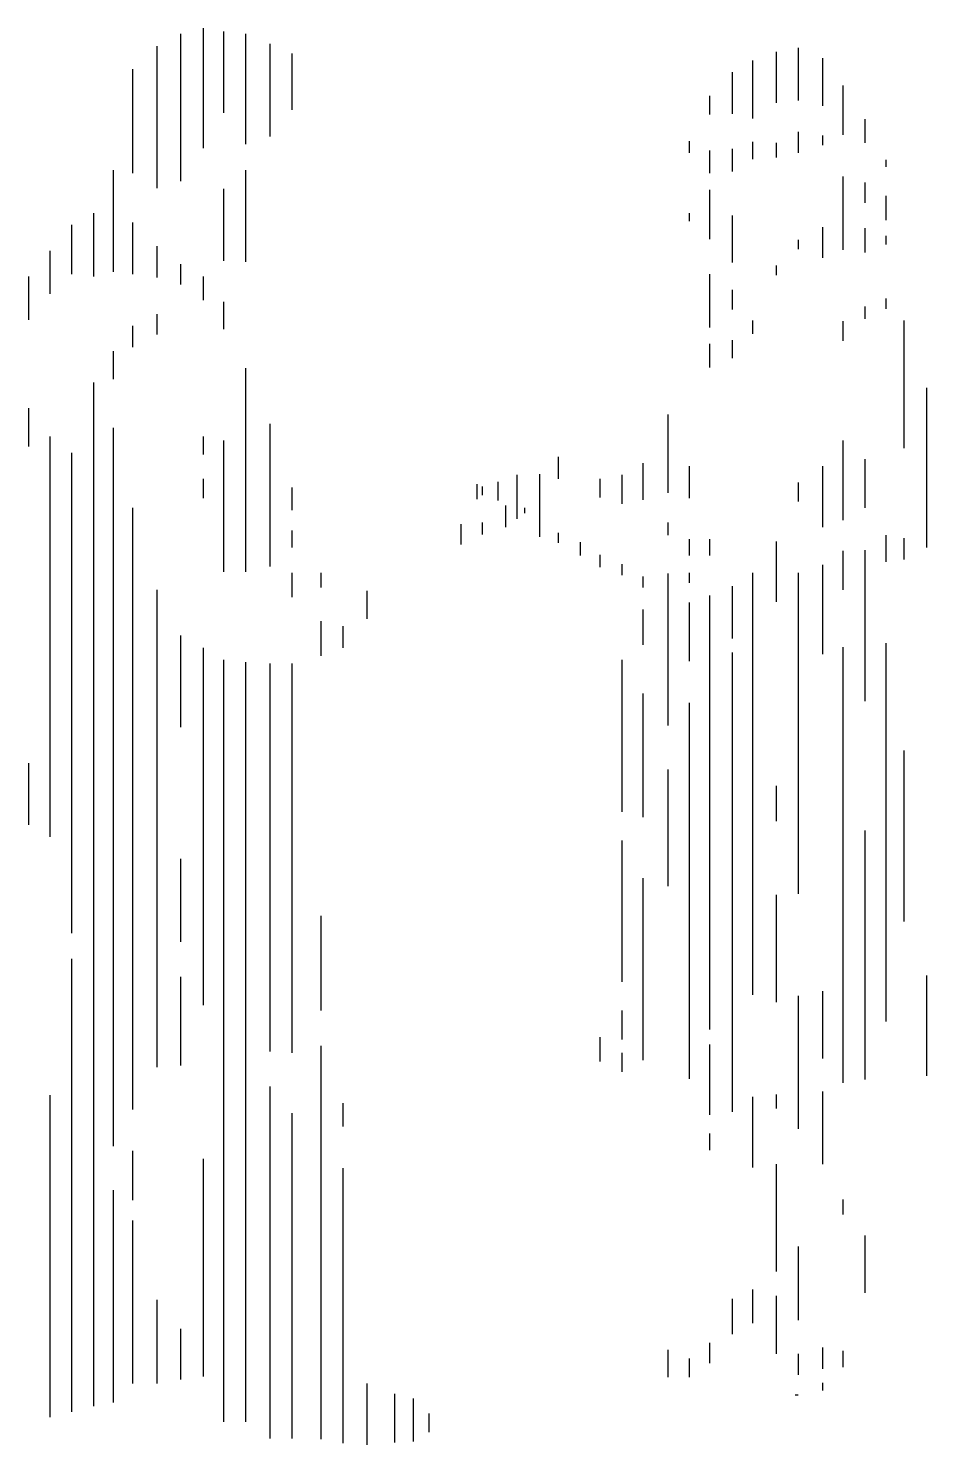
# Model space of a CAD drawing. Extents: x 84067 to 85064, y 15170 to 16743.
import ezdxf

# ---------------------------------------------------------------- set-up
doc = ezdxf.new("R2010")
doc.units = 0
doc.header["$LTSCALE"] = 1270
doc.header["$MEASUREMENT"] = 0
doc.layers.get('0').update_dxf_attribs({"linetype": 'CONTINUOUS'})

msp = doc.modelspace()

# ---------------------------------------------------------------- linework, layer by layer
at = {"linetype": 'CONTINUOUS'}
for p, q in [((84235.5, 16736.8), (84235.5, 16573.2)), ((84260.7, 16742.9), (84260.7, 16609.8)), ((84283.3, 16739.4), (84283.3, 16648.9)), ((84307.7, 16736.8), (84307.7, 16614.1)), ((84209.4, 16722.9), (84209.4, 16565.4)), ((84334.7, 16725.5), (84334.7, 16622.8)), ((84921, 16721.1), (84921, 16662.8)), ((84359, 16715), (84359, 16652.4)), ((84870.6, 16707.2), (84870.6, 16642.8)), ((84896.7, 16716.8), (84896.7, 16660.2)), ((84948, 16709.8), (84948, 16656.7)), ((84182.4, 16697.6), (84182.4, 16581.9)), ((84848, 16694.1), (84848, 16648)), ((84970.6, 16679.4), (84970.6, 16624.5)), ((84822.7, 16668), (84822.7, 16647.2)), ((84995, 16641.9), (84995, 16615.8)), ((84921, 16628), (84921, 16604.5)), ((84800.1, 16617.6), (84800.1, 16604.5)), ((84870.6, 16616.7), (84870.6, 16597.6)), ((84896.7, 16615.8), (84896.7, 16599.3)), ((84948, 16623.7), (84948, 16613.2)), ((84822.7, 16607.1), (84822.7, 16581.9)), ((84848, 16608.9), (84848, 16583.7)), ((85018.5, 16596.7), (85018.5, 16588.9)), ((84160.7, 16585.4), (84160.7, 16472.3)), ((84307.7, 16585.4), (84307.7, 16483.6)), ((84283.3, 16564.5), (84283.3, 16484.5)), ((84822.7, 16563.6), (84822.7, 16508.8)), ((84970.6, 16578.4), (84970.6, 16496.7)), ((84995, 16571.5), (84995, 16548.9)), ((85018.5, 16556.7), (85018.5, 16529.7)), ((84138.9, 16537.5), (84138.9, 16467.1)), ((84800.1, 16537.5), (84800.1, 16528.8)), ((84848, 16534.9), (84848, 16482.7)), ((84114.6, 16524.5), (84114.6, 16469.7)), ((84182.4, 16527.1), (84182.4, 16469.7)), ((84948, 16521.9), (84948, 16488)), ((84995, 16521), (84995, 16494)), ((84209.4, 16501), (84209.4, 16466.2)), ((84921, 16508), (84921, 16497.5)), ((85018.5, 16512.3), (85018.5, 16502.7)), ((84091.1, 16447.9), (84091.1, 16495.8)), ((84235.5, 16481), (84235.5, 16458.4)), ((84822.7, 16469.7), (84822.7, 16410.5)), ((84896.7, 16479.3), (84896.7, 16468.8)), ((84066.7, 16467.1), (84066.7, 16419.2)), ((84260.7, 16467.1), (84260.7, 16441)), ((84283.3, 16439.2), (84283.3, 16408.8)), ((84848, 16452.3), (84848, 16430.5)), ((85018.5, 16442.7), (85018.5, 16431.4)), ((84209.4, 16425.3), (84209.4, 16402.7)), ((84995, 16434), (84995, 16420.1)), ((84182.4, 16412.3), (84182.4, 16388.8)), ((84870.6, 16418.4), (84870.6, 16403.6)), ((84970.6, 16417.5), (84970.6, 16395.7)), ((85038.5, 16418.4), (85038.5, 16276.5)), ((84822.7, 16392.3), (84822.7, 16366.2)), ((84848, 16396.6), (84848, 16376.6)), ((84160.7, 16384.4), (84160.7, 16353.1)), ((84307.7, 16365.3), (84307.7, 16139.1)), ((84138.9, 16349.6), (84138.9, 15212.5)), ((85063.7, 16343.5), (85063.7, 16166.1)), ((84066.7, 16320.9), (84066.7, 16278.3)), ((84776.6, 16314), (84776.6, 16227)), ((84160.7, 16299.2), (84160.7, 15501.4)), ((84334.7, 16303.5), (84334.7, 16145.2)), ((84091.1, 15845), (84091.1, 16289.6)), ((84260.7, 16289.6), (84260.7, 16269.6)), ((84283.3, 16285.2), (84283.3, 16139.1)), ((84970.6, 16285.2), (84970.6, 16196.5)), ((84114.6, 16271.3), (84114.6, 15738)), ((84654.8, 16267), (84654.8, 16242.6)), ((84748.8, 16260), (84748.8, 16219.1)), ((84800.1, 16256.5), (84800.1, 16220.9)), ((84948, 16256.5), (84948, 16188.7)), ((84995, 16264.4), (84995, 16210.4)), ((84260.7, 16242.6), (84260.7, 16220.9)), ((84359, 16233), (84359, 16207.8)), ((84564.3, 16236.5), (84564.3, 16220)), ((84570.4, 16233.9), (84570.4, 16224.3)), ((84587.8, 16239.1), (84587.8, 16218.3)), ((84608.7, 16247), (84608.7, 16198.2)), ((84633.9, 16247.8), (84633.9, 16178.2)), ((84700.9, 16242.6), (84700.9, 16221.7)), ((84725.3, 16247), (84725.3, 16214.8)), ((84921, 16238.3), (84921, 16217.4)), ((84182.4, 16210.4), (84182.4, 15542.3)), ((84596.5, 16188.7), (84596.5, 16213)), ((84617.4, 16210.4), (84617.4, 16204.3)), ((84546.9, 16169.5), (84546.9, 16192.2)), ((84570.4, 16193.9), (84570.4, 16180.8)), ((84776.6, 16193.9), (84776.6, 16180)), ((84359, 16185.2), (84359, 16166.1)), ((84654.8, 16182.6), (84654.8, 16171.3)), ((84679.2, 16172.1), (84679.2, 16157.4)), ((84800.1, 16175.6), (84800.1, 16157.4)), ((84822.7, 16175.6), (84822.7, 16157.4)), ((84896.7, 16173), (84896.7, 16106)), ((85018.5, 16180), (85018.5, 16150.4)), ((85038.5, 16176.5), (85038.5, 16153)), ((84700.9, 16158.2), (84700.9, 16144.3)), ((84970.6, 16162.6), (84970.6, 16119.1)), ((84995, 16163.4), (84995, 15995.5)), ((84725.3, 16147.8), (84725.3, 16135.6)), ((84948, 16146.9), (84948, 16047.7)), ((84359, 16138.2), (84359, 16111.2)), ((84391.2, 16138.2), (84391.2, 16121.7)), ((84748.8, 16133.9), (84748.8, 16121.7)), ((84776.6, 16137.3), (84776.6, 15968.6)), ((84800.1, 16138.2), (84800.1, 16126.9)), ((84848, 16123.4), (84848, 16065.1)), ((84870.6, 16138.2), (84870.6, 15669.3)), ((84921, 16138.2), (84921, 15781.5)), ((84209.4, 16119.1), (84209.4, 15589.2)), ((84442.5, 16118.2), (84442.5, 16086.9)), ((84822.7, 16113), (84822.7, 15631)), ((84748.8, 16097.3), (84748.8, 16058.2)), ((84800.1, 16105.2), (84800.1, 16039.9)), ((84391.2, 16084.3), (84391.2, 16046)), ((84415.6, 16079.1), (84415.6, 16054.7)), ((84235.5, 16068.6), (84235.5, 15966.8)), ((84260.7, 16054.7), (84260.7, 15658)), ((84848, 16049.5), (84848, 15539.7)), ((84970.6, 16055.6), (84970.6, 15571.8)), ((85018.5, 16059.9), (85018.5, 15639.7)), ((84283.3, 16041.6), (84283.3, 15195.1)), ((84307.7, 16039), (84307.7, 15195.1)), ((84334.7, 16037.3), (84334.7, 15606.6)), ((84359, 16037.3), (84359, 15604.9)), ((84725.3, 16041.6), (84725.3, 15872.9)), ((84748.8, 16004.2), (84748.8, 15866.8)), ((84800.1, 15993.8), (84800.1, 15576.2)), ((85038.5, 15940.7), (85038.5, 15751.1)), ((84066.7, 15926.8), (84066.7, 15858.1)), ((84776.6, 15919.8), (84776.6, 15790.2)), ((84896.7, 15901.6), (84896.7, 15862.4)), ((84725.3, 15840.7), (84725.3, 15684.1)), ((84995, 15852), (84995, 15575.3)), ((84235.5, 15820.7), (84235.5, 15728.4)), ((84748.8, 15798.9), (84748.8, 15597.1)), ((84896.7, 15780.6), (84896.7, 15661.5)), ((84391.2, 15757.2), (84391.2, 15651.9)), ((84114.6, 15709.3), (84114.6, 15206.4)), ((84235.5, 15689.3), (84235.5, 15591)), ((85063.7, 15691), (85063.7, 15579.7)), ((84921, 15668.4), (84921, 15520.5)), ((84948, 15673.6), (84948, 15598.8)), ((84725.3, 15651.9), (84725.3, 15619.7)), ((84700.9, 15622.3), (84700.9, 15595.3)), ((84391.2, 15612.7), (84391.2, 15176)), ((84725.3, 15604.9), (84725.3, 15584)), ((84822.7, 15614.5), (84822.7, 15536.2)), ((84091.1, 15200.4), (84091.1, 15557.9)), ((84334.7, 15567.5), (84334.7, 15176.9)), ((84896.7, 15558.8), (84896.7, 15543.1)), ((84948, 15562.3), (84948, 15481.4)), ((84415.6, 15549.2), (84415.6, 15523.1)), ((84870.6, 15556.2), (84870.6, 15477.9)), ((84359, 15537.9), (84359, 15176.9)), ((84822.7, 15515.3), (84822.7, 15497)), ((84182.4, 15496.2), (84182.4, 15441.3)), ((84260.7, 15487.5), (84260.7, 15245.6)), ((84896.7, 15481.4), (84896.7, 15362.2)), ((84415.6, 15477), (84415.6, 15171.6)), ((84160.7, 15452.7), (84160.7, 15216.9)), ((84970.6, 15442.2), (84970.6, 15425.7)), ((84182.4, 15418.7), (84182.4, 15237.8)), ((84995, 15402.2), (84995, 15338.7)), ((84921, 15390), (84921, 15308.2)), ((84870.6, 15342.2), (84870.6, 15304.8)), ((84209.4, 15330.9), (84209.4, 15237.8)), ((84848, 15331.7), (84848, 15292.6)), ((84896.7, 15335.2), (84896.7, 15270.8)), ((84235.5, 15298.7), (84235.5, 15242.1)), ((84776.6, 15275.2), (84776.6, 15244.7)), ((84822.7, 15283), (84822.7, 15260.4)), ((84948, 15277.8), (84948, 15254.3)), ((84970.6, 15274.3), (84970.6, 15256)), ((84800.1, 15265.6), (84800.1, 15244.7)), ((84921, 15270.8), (84921, 15247.3)), ((84442.5, 15237.8), (84442.5, 15169.9)), ((84473, 15226.5), (84473, 15172.5)), ((84948, 15238.6), (84948, 15229.9)), ((84493.9, 15221.2), (84493.9, 15173.4)), ((84921, 15224.7), (84917.6, 15224.7)), ((84511.3, 15204.7), (84511.3, 15183.8))]:
    msp.add_line(p, q, dxfattribs=at)

doc.saveas('drawing.dxf')
